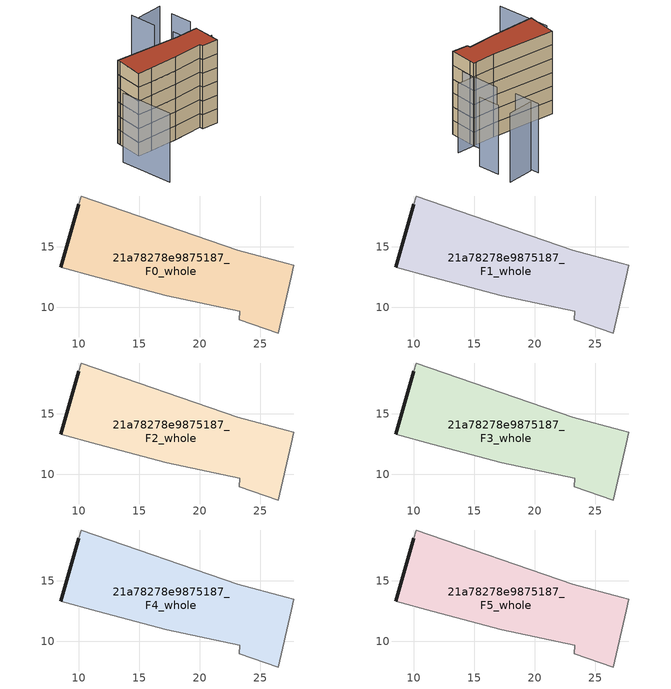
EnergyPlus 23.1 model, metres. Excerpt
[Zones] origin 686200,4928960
21a78278e9875187_F0_whole
 floor ground (EU_floor_Construction): 26.51,7.88 27.59,12.53 27.78,13.47 27.17,13.64 23.15,14.72 10.21,19.21 10.01,18.53 8.52,13.32 11.53,12.51 17.26,10.97 23.33,9.67 23.27,8.96 z0
 wall outside (EU_wall_Construction): 8.52,13.32 10.01,18.53 z0:3
 wall adiabatic (EU_wall_Construction): 10.01,18.53 10.21,19.21 23.15,14.72 27.17,13.64 27.78,13.47 27.59,12.53 26.51,7.88 23.27,8.96 23.33,9.67 17.26,10.97 11.53,12.51 8.52,13.32 z0:3
21a78278e9875187_F1_whole
 floor to 21a78278e9875187_F0_whole (EU_floor_Construction): 26.5,7.88 27.59,12.53 27.78,13.47 27.17,13.64 23.15,14.72 10.21,19.21 10.01,18.53 8.52,13.32 11.53,12.51 17.26,10.97 23.33,9.67 23.27,8.96 z3
 wall outside (EU_wall_Construction): 8.52,13.32 10.01,18.53 z3:6
 wall adiabatic (EU_wall_Construction): 10.01,18.53 10.21,19.21 23.15,14.72 27.17,13.64 27.78,13.47 27.59,12.53 26.51,7.88 23.27,8.96 23.33,9.67 17.26,10.97 11.53,12.51 8.52,13.32 z3:6
21a78278e9875187_F2_whole
 floor to 21a78278e9875187_F1_whole (EU_floor_Construction): 26.5,7.88 27.59,12.53 27.78,13.47 27.17,13.64 23.15,14.72 10.21,19.21 10.01,18.53 8.52,13.32 11.53,12.51 17.26,10.97 23.33,9.67 23.27,8.96 z6
 wall outside (EU_wall_Construction): 8.52,13.32 10.01,18.53 z6:9
 wall adiabatic (EU_wall_Construction): 10.01,18.53 10.21,19.21 23.15,14.72 27.17,13.64 27.78,13.47 27.59,12.53 26.51,7.88 23.27,8.96 23.33,9.67 17.26,10.97 11.53,12.51 8.52,13.32 z6:9
21a78278e9875187_F3_whole
 floor to 21a78278e9875187_F2_whole (EU_floor_Construction): 26.5,7.88 27.59,12.53 27.78,13.47 27.17,13.64 23.15,14.72 10.21,19.21 10.01,18.53 8.52,13.32 11.53,12.51 17.26,10.97 23.33,9.67 23.27,8.96 z9
 wall outside (EU_wall_Construction): 8.52,13.32 10.01,18.53 z9:12
 wall adiabatic (EU_wall_Construction): 10.01,18.53 10.21,19.21 23.15,14.72 27.17,13.64 27.78,13.47 27.59,12.53 26.51,7.88 23.27,8.96 23.33,9.67 17.26,10.97 11.53,12.51 8.52,13.32 z9:12
21a78278e9875187_F4_whole
 floor to 21a78278e9875187_F3_whole (EU_floor_Construction): 26.5,7.88 27.59,12.53 27.78,13.47 27.17,13.64 23.15,14.72 10.21,19.21 10.01,18.53 8.52,13.32 11.53,12.51 17.26,10.97 23.33,9.67 23.27,8.96 z12
 wall outside (EU_wall_Construction): 8.52,13.32 10.01,18.53 z12:15
 wall adiabatic (EU_wall_Construction): 10.01,18.53 10.21,19.21 23.15,14.72 27.17,13.64 27.78,13.47 27.59,12.53 26.51,7.88 23.27,8.96 23.33,9.67 17.26,10.97 11.53,12.51 8.52,13.32 z12:15
21a78278e9875187_F5_whole
 floor to 21a78278e9875187_F4_whole (EU_floor_Construction): 26.5,7.88 27.59,12.53 27.78,13.47 27.17,13.64 23.15,14.72 10.21,19.21 10.01,18.53 8.52,13.32 11.53,12.51 17.26,10.97 23.33,9.67 23.27,8.96 z15
 wall outside (EU_wall_Construction): 8.52,13.32 10.01,18.53 z15:18
 wall adiabatic (EU_wall_Construction): 10.01,18.53 10.21,19.21 23.15,14.72 27.17,13.64 27.78,13.47 27.59,12.53 26.51,7.88 23.27,8.96 23.33,9.67 17.26,10.97 11.53,12.51 8.52,13.32 z15:18
 roof outside (EU_roof_Construction): 27.17,13.64 27.78,13.47 27.59,12.53 26.51,7.88 23.27,8.96 23.33,9.67 17.26,10.97 11.53,12.51 8.52,13.32 10.01,18.53 10.21,19.21 23.15,14.72 z18
shading: 27.38,10.71 28.32,18.99 / 33.04,18.39 33.52,22.82 / 28.28,23.2 28.96,28.69 / 34.53,26.2 29.19,27.09 / 4.16,3.54 5.13,14.51 / 31.35,12.41 9.99,18.45 z0:15
[Building]
EU S2 Campaign: North Axis=0; Terrain=City; Solar Distribution=FullExterior
[Site:Location]
Bologna: Latitude=44.5; Longitude=11.25; Time Zone=1; Elevation=37
[SizingPeriod:WeatherFileDays]
AnnualSizingPeriod: Begin Month=1; Begin Day of Month=1; End Month=12; End Day of Month=31; Day of Week for Start Day=Monday; Use Weather File Daylight Saving Period=No; Use Weather File Rain and Snow Indicators=No
[MATERIAL]
EU_InternalMass_Material: Roughness=MediumRough; Thickness=0.1; Conductivity=1; Density=1800; Specific Heat=900; Thermal Absorptance=0.9; Solar Absorptance=0.7; Visible Absorptance=0.7
[MATERIAL:NOMASS] Roughness=MediumRough; Thermal Absorptance=0.9; Solar Absorptance=0.7; Visible Absorptance=0.7
Name | Thermal Resistance
EU_wall_NoMass | 0.905828
EU_roof_NoMass | 0.37593
EU_floor_NoMass | 0.67114
[CONSTRUCTION]
EU_wall_Construction: EU_wall_NoMass
EU_roof_Construction: EU_roof_NoMass
EU_floor_Construction: EU_floor_NoMass
EU_InternalMass_Construction: EU_InternalMass_Material
[ZONE] Type=1; Multiplier=1; Ceiling Height=autocalculate; Floor Area=autocalculate; Part of Total Floor Area=Yes
Name | Volume
21a78278e9875187_F0_whole | 310.329
21a78278e9875187_F1_whole; 21a78278e9875187_F2_whole; 21a78278e9875187_F3_whole; 21a78278e9875187_F4_whole; 21a78278e9875187_F5_whole | 310.33
[INTERNALMASS] Construction=EU_InternalMass_Construction; Surface Area=103.444
Name | Zone or ZoneList
21a78278e9875187_F0_whole_EU_InternalMass | 21a78278e9875187_F0_whole
21a78278e9875187_F1_whole_EU_InternalMass | 21a78278e9875187_F1_whole
21a78278e9875187_F2_whole_EU_InternalMass | 21a78278e9875187_F2_whole
21a78278e9875187_F3_whole_EU_InternalMass | 21a78278e9875187_F3_whole
21a78278e9875187_F4_whole_EU_InternalMass | 21a78278e9875187_F4_whole
21a78278e9875187_F5_whole_EU_InternalMass | 21a78278e9875187_F5_whole
[OTHEREQUIPMENT] Fuel Type=Electricity; Design Level Calculation Method=Watts/Area; Power per Zone Floor Area=1; Fraction Latent=0; Fraction Radiant=0; Fraction Lost=0; Carbon Dioxide Generation Rate=0; EndUse Subcategory=EU_Step8_InternalGains
Name | Zone or ZoneList or Space or SpaceList | Schedule
EU_Step8_InternalGain_21a78278e9875187_F0_whole_f000 | 21a78278e9875187_F0_whole | EU_Step8_GainSchedule_21a78278e9875187_F0_whole_f000
EU_Step8_InternalGain_21a78278e9875187_F1_whole_f000 | 21a78278e9875187_F1_whole | EU_Step8_GainSchedule_21a78278e9875187_F1_whole_f000
EU_Step8_InternalGain_21a78278e9875187_F2_whole_f000 | 21a78278e9875187_F2_whole | EU_Step8_GainSchedule_21a78278e9875187_F2_whole_f000
EU_Step8_InternalGain_21a78278e9875187_F3_whole_f000 | 21a78278e9875187_F3_whole | EU_Step8_GainSchedule_21a78278e9875187_F3_whole_f000
EU_Step8_InternalGain_21a78278e9875187_F4_whole_f000 | 21a78278e9875187_F4_whole | EU_Step8_GainSchedule_21a78278e9875187_F4_whole_f000
EU_Step8_InternalGain_21a78278e9875187_F5_whole_f000 | 21a78278e9875187_F5_whole | EU_Step8_GainSchedule_21a78278e9875187_F5_whole_f000
[ZONEVENTILATION:DESIGNFLOWRATE] Schedule=EU_AlwaysOn; Design Flow Rate Calculation Method=AirChanges/Hour; Air Changes per Hour=0.73129; Ventilation Type=Natural; Fan Pressure Rise=0; Fan Total Efficiency=1; Constant Term Coefficient=1; Temperature Term Coefficient=0; Velocity Term Coefficient=0; Velocity Squared Term Coefficient=0; Minimum Indoor Temperature=-100; Maximum Indoor Temperature=100; Delta Temperature=-100; Minimum Outdoor Temperature=-100; Maximum Outdoor Temperature=100; Maximum Wind Speed=40
Name | Zone or ZoneList or Space or SpaceList
EU_ConstantAir_21a78278e9875187_F0_whole | 21a78278e9875187_F0_whole
EU_ConstantAir_21a78278e9875187_F1_whole | 21a78278e9875187_F1_whole
EU_ConstantAir_21a78278e9875187_F2_whole | 21a78278e9875187_F2_whole
EU_ConstantAir_21a78278e9875187_F3_whole | 21a78278e9875187_F3_whole
EU_ConstantAir_21a78278e9875187_F4_whole | 21a78278e9875187_F4_whole
EU_ConstantAir_21a78278e9875187_F5_whole | 21a78278e9875187_F5_whole
[HVACTEMPLATE:THERMOSTAT] Constant Heating Setpoint=20; Constant Cooling Setpoint=50
EU_HeatOnly_21a78278e9875187_F0_whole; EU_HeatOnly_21a78278e9875187_F1_whole; EU_HeatOnly_21a78278e9875187_F2_whole; EU_HeatOnly_21a78278e9875187_F3_whole; EU_HeatOnly_21a78278e9875187_F4_whole; EU_HeatOnly_21a78278e9875187_F5_whole
[HVACTEMPLATE:ZONE:IDEALLOADSAIRSYSTEM] System Availability Schedule=EU_AlwaysOn; Maximum Heating Supply Air Temperature=50; Minimum Cooling Supply Air Temperature=13; Maximum Heating Supply Air Humidity Ratio=0.0156; Minimum Cooling Supply Air Humidity Ratio=0.0077; Heating Limit=NoLimit; Cooling Limit=NoLimit; Heating Availability Schedule=EU_AlwaysOn; Cooling Availability Schedule=EU_CoolingOff; Dehumidification Control Type=ConstantSensibleHeatRatio; Cooling Sensible Heat Ratio=0.7; Dehumidification Setpoint=60; Humidification Control Type=None; Humidification Setpoint=30; Outdoor Air Method=None; Outdoor Air Flow Rate per Person=0.00944; Outdoor Air Flow Rate per Zone Floor Area=0; Outdoor Air Flow Rate per Zone=0; Demand Controlled Ventilation Type=None; Outdoor Air Economizer Type=NoEconomizer; Heat Recovery Type=None; Sensible Heat Recovery Effectiveness=0.7; Latent Heat Recovery Effectiveness=0.65
Name | Template Thermostat
21a78278e9875187_F0_whole | EU_HeatOnly_21a78278e9875187_F0_whole
21a78278e9875187_F1_whole | EU_HeatOnly_21a78278e9875187_F1_whole
21a78278e9875187_F2_whole | EU_HeatOnly_21a78278e9875187_F2_whole
21a78278e9875187_F3_whole | EU_HeatOnly_21a78278e9875187_F3_whole
21a78278e9875187_F4_whole | EU_HeatOnly_21a78278e9875187_F4_whole
21a78278e9875187_F5_whole | EU_HeatOnly_21a78278e9875187_F5_whole
[SIZING:ZONE] Zone Cooling Design Supply Air Temperature Input Method=SupplyAirTemperature; Zone Cooling Design Supply Air Temperature=13; Zone Heating Design Supply Air Temperature Input Method=SupplyAirTemperature; Zone Heating Design Supply Air Temperature=50; Zone Cooling Design Supply Air Humidity Ratio=0.008; Zone Heating Design Supply Air Humidity Ratio=0.008; Cooling Design Air Flow Method=DesignDay; Cooling Design Air Flow Rate=0; Cooling Minimum Air Flow per Zone Floor Area=0.000762; Cooling Minimum Air Flow=0; Cooling Minimum Air Flow Fraction=0.2; Heating Design Air Flow Method=DesignDay; Heating Design Air Flow Rate=0; Heating Maximum Air Flow per Zone Floor Area=0.002032; Heating Maximum Air Flow=0.141576; Heating Maximum Air Flow Fraction=0.3; Account for Dedicated Outdoor Air System=No; Dedicated Outdoor Air System Control Strategy=NeutralSupplyAir; Dedicated Outdoor Air Low Setpoint Temperature for Design=autosize; Dedicated Outdoor Air High Setpoint Temperature for Design=autosize; Zone Load Sizing Method=Sensible Load Only No Latent Load; Zone Latent Cooling Design Supply Air Humidity Ratio Input Method=HumidityRatioDifference; Zone Cooling Design Supply Air Humidity Ratio Difference=0.005; Zone Latent Heating Design Supply Air Humidity Ratio Input Method=HumidityRatioDifference; Zone Humidification Design Supply Air Humidity Ratio Difference=0.005
21a78278e9875187_F0_whole; 21a78278e9875187_F1_whole; 21a78278e9875187_F2_whole; 21a78278e9875187_F3_whole; 21a78278e9875187_F4_whole; 21a78278e9875187_F5_whole
[SCHEDULE:CONSTANT]
Name | Hourly Value
EU_AlwaysOn | 1
EU_CoolingOff | 0
[SCHEDULE:FILE] Column Number=1; Rows to Skip at Top=0; Number of Hours of Data=8760; Column Separator=Comma; Interpolate to Timestep=No; Minutes per Item=60; Adjust Schedule for Daylight Savings=Yes
Name | File
EU_Step8_GainSchedule_21a78278e9875187_F0_whole_f000 | ../../schedules/21a78278e9875187/21a78278e9875187_F0_whole_f000_gain.csv
EU_Step8_GainSchedule_21a78278e9875187_F1_whole_f000 | ../../schedules/21a78278e9875187/21a78278e9875187_F1_whole_f000_gain.csv
EU_Step8_GainSchedule_21a78278e9875187_F2_whole_f000 | ../../schedules/21a78278e9875187/21a78278e9875187_F2_whole_f000_gain.csv
EU_Step8_GainSchedule_21a78278e9875187_F3_whole_f000 | ../../schedules/21a78278e9875187/21a78278e9875187_F3_whole_f000_gain.csv
EU_Step8_GainSchedule_21a78278e9875187_F4_whole_f000 | ../../schedules/21a78278e9875187/21a78278e9875187_F4_whole_f000_gain.csv
EU_Step8_GainSchedule_21a78278e9875187_F5_whole_f000 | ../../schedules/21a78278e9875187/21a78278e9875187_F5_whole_f000_gain.csv
